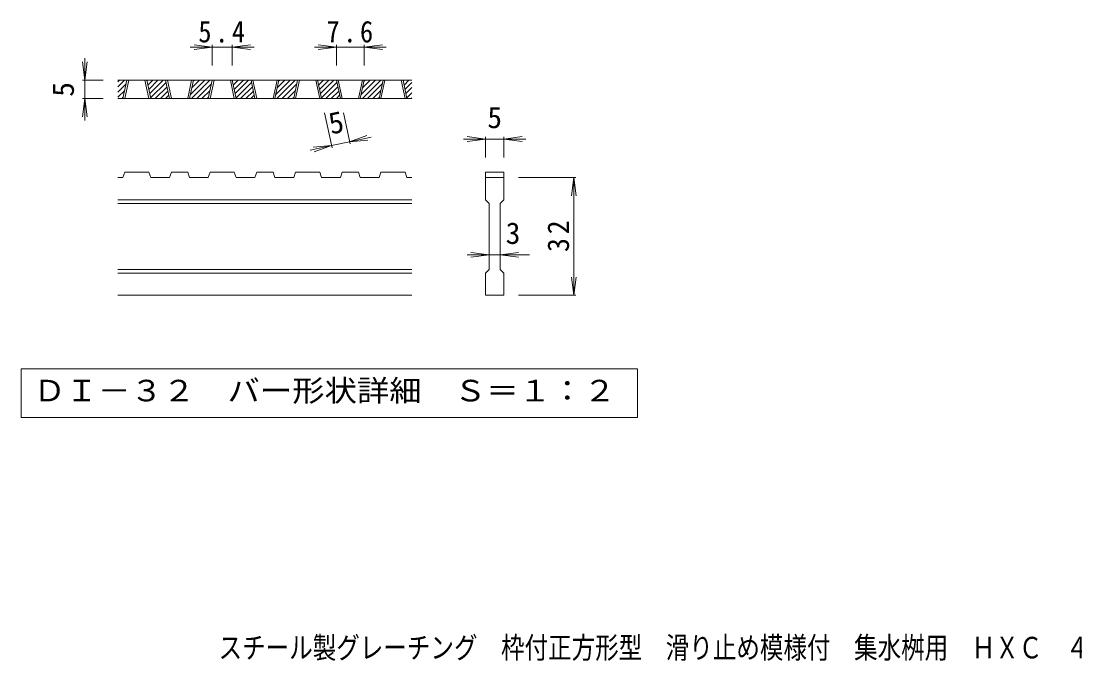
# Model space of a CAD drawing. Units: millimetres on the paper, enlarged 6 times, with parts at other scales. Extents: x -698 to 1022, y -820 to 777.
# Drawn here: x -698 to 162, y -820 to -297 of the extents above; entities that cross this region are included whole.
import ezdxf
from ezdxf.enums import TextEntityAlignment as Align

# ---------------------------------------------------------------- set-up
doc = ezdxf.new("R2010")
doc.units = ezdxf.units.MM
doc.header["$LTSCALE"] = 6
doc.layers.add('D-0_通り芯', color=3, linetype='Continuous', lineweight=9)
doc.layers.add('D-4_寸法', color=7, linetype='Continuous', lineweight=9)
doc.layers.add('F-5_F-5ﾚｲﾔ', color=2, linetype='Continuous')
doc.styles.add('ＭＳ ゴシック', font='')
doc.styles.get('ＭＳ ゴシック').set_extended_font_data('MS Gothic')

msp = doc.modelspace()

# ---------------------------------------------------------------- linework, layer by layer
at = {"layer": 'D-0_通り芯'}
for p, q in [((-618.885, -351.026), (-613.445, -345.586)), ((-618.885, -346.783), (-617.688, -345.586)), ((-378.885, -345.586), (-618.885, -345.586)), ((-618.885, -355.268), (-612.188, -348.571)), ((-614.759, -360.586), (-611.549, -345.586)), ((-613.259, -360.586), (-610.049, -345.586)), ((-596.759, -345.586), (-593.549, -360.586)), ((-595.259, -345.586), (-592.049, -360.586)), ((-595.156, -346.065), (-594.677, -345.586)), ((-594.408, -349.559), (-590.435, -345.586)), ((-593.661, -353.054), (-586.192, -345.586)), ((-592.913, -356.549), (-581.949, -345.586)), ((-592.165, -360.044), (-579.529, -347.408)), ((-588.464, -360.586), (-578.781, -350.903)), ((-576.709, -360.586), (-579.919, -345.586)), ((-575.209, -360.586), (-578.419, -345.586)), ((-558.709, -345.586), (-561.919, -360.586)), ((-557.209, -345.586), (-560.419, -360.586)), ((-559.714, -357.291), (-548.008, -345.586)), ((-558.766, -360.586), (-543.766, -345.586)), ((-558.559, -351.894), (-552.251, -345.586)), ((-557.404, -346.496), (-556.494, -345.586)), ((-554.523, -360.586), (-542.508, -348.571)), ((-545.08, -360.586), (-541.87, -345.586)), ((-543.58, -360.586), (-540.37, -345.586)), ((-527.08, -345.586), (-523.87, -360.586)), ((-525.58, -345.586), (-522.37, -360.586)), ((-525.477, -346.065), (-524.998, -345.586)), ((-524.729, -349.559), (-520.756, -345.586)), ((-523.981, -353.054), (-516.513, -345.586)), ((-523.233, -356.549), (-512.27, -345.586)), ((-522.486, -360.044), (-509.85, -347.408)), ((-518.785, -360.586), (-509.102, -350.903)), ((-507.03, -360.586), (-510.24, -345.586)), ((-505.53, -360.586), (-508.74, -345.586)), ((-489.03, -345.586), (-492.24, -360.586)), ((-487.53, -345.586), (-490.74, -360.586)), ((-490.035, -357.291), (-478.329, -345.586)), ((-489.087, -360.586), (-474.086, -345.586)), ((-488.88, -351.894), (-482.572, -345.586)), ((-487.725, -346.496), (-486.814, -345.586)), ((-484.844, -360.586), (-472.829, -348.571)), ((-475.4, -360.586), (-472.19, -345.586)), ((-473.9, -360.586), (-470.69, -345.586)), ((-457.4, -345.586), (-454.19, -360.586)), ((-455.9, -345.586), (-452.69, -360.586)), ((-455.798, -346.065), (-455.319, -345.586)), ((-455.05, -349.559), (-451.076, -345.586)), ((-454.302, -353.054), (-446.834, -345.586)), ((-453.554, -356.549), (-442.591, -345.586)), ((-452.806, -360.044), (-440.171, -347.408)), ((-449.106, -360.586), (-439.423, -350.903)), ((-437.351, -360.586), (-440.561, -345.586)), ((-435.851, -360.586), (-439.061, -345.586)), ((-419.351, -345.586), (-422.561, -360.586)), ((-417.851, -345.586), (-421.061, -360.586)), ((-420.356, -357.291), (-408.65, -345.586)), ((-419.407, -360.586), (-404.407, -345.586)), ((-419.201, -351.894), (-412.893, -345.586)), ((-418.045, -346.496), (-417.135, -345.586)), ((-415.165, -360.586), (-403.15, -348.571)), ((-405.721, -360.586), (-402.511, -345.586)), ((-404.221, -360.586), (-401.011, -345.586)), ((-387.721, -345.586), (-384.511, -360.586)), ((-386.221, -345.586), (-383.011, -360.586)), ((-386.119, -346.065), (-385.64, -345.586)), ((-385.371, -349.559), (-381.397, -345.586)), ((-384.623, -353.054), (-378.885, -347.316)), ((-383.875, -356.549), (-378.885, -351.559)), ((-618.885, -359.511), (-613.343, -353.969)), ((-378.885, -360.586), (-618.885, -360.586)), ((-615.717, -360.586), (-614.498, -359.366)), ((-584.222, -360.586), (-578.033, -354.398)), ((-579.979, -360.586), (-577.286, -357.892)), ((-550.281, -360.586), (-543.663, -353.969)), ((-546.038, -360.586), (-544.819, -359.366)), ((-514.543, -360.586), (-508.354, -354.398)), ((-510.3, -360.586), (-507.606, -357.892)), ((-480.601, -360.586), (-473.984, -353.969)), ((-476.359, -360.586), (-475.139, -359.366)), ((-444.863, -360.586), (-438.675, -354.398)), ((-440.621, -360.586), (-437.927, -357.892)), ((-410.922, -360.586), (-404.305, -353.969)), ((-406.68, -360.586), (-405.46, -359.366)), ((-383.127, -360.044), (-378.885, -355.801)), ((-379.427, -360.586), (-378.885, -360.044)), ((-614.759, -425.085), (-613.259, -420.586)), ((-593.549, -420.586), (-613.259, -420.586)), ((-593.549, -420.586), (-592.049, -425.085)), ((-576.709, -425.085), (-575.209, -420.586)), ((-561.919, -420.586), (-575.209, -420.586)), ((-561.919, -420.586), (-560.419, -425.085)), ((-545.08, -425.085), (-543.58, -420.586)), ((-523.87, -420.586), (-543.58, -420.586)), ((-522.37, -425.085), (-523.87, -420.586)), ((-507.03, -425.085), (-505.53, -420.586)), ((-492.24, -420.586), (-505.53, -420.586)), ((-492.24, -420.586), (-490.74, -425.085)), ((-475.4, -425.085), (-473.9, -420.586)), ((-473.9, -420.586), (-454.19, -420.586)), ((-452.69, -425.085), (-454.19, -420.586)), ((-437.351, -425.085), (-435.851, -420.586)), ((-422.561, -420.586), (-435.851, -420.586)), ((-422.561, -420.586), (-421.061, -425.085)), ((-405.721, -425.085), (-404.221, -420.586)), ((-404.221, -420.586), (-384.511, -420.586)), ((-383.011, -425.085), (-384.511, -420.586)), ((-318.885, -420.586), (-303.885, -420.586)), ((-318.885, -420.586), (-318.885, -425.085)), ((-303.885, -420.586), (-303.885, -425.085)), ((-614.759, -425.085), (-618.885, -425.085)), ((-576.709, -425.085), (-592.049, -425.085)), ((-545.08, -425.085), (-560.419, -425.085)), ((-507.03, -425.085), (-522.37, -425.085)), ((-475.4, -425.085), (-490.74, -425.085)), ((-437.351, -425.085), (-452.69, -425.085)), ((-405.721, -425.085), (-421.061, -425.085)), ((-378.885, -425.085), (-383.011, -425.085)), ((-318.885, -425.085), (-303.885, -425.085)), ((-318.885, -443.085), (-318.885, -425.085)), ((-303.885, -425.085), (-303.885, -443.085)), ((-378.885, -443.085), (-618.885, -443.085)), ((-378.885, -446.085), (-618.885, -446.085)), ((-318.885, -443.085), (-315.885, -446.085)), ((-306.885, -446.085), (-303.885, -443.085)), ((-306.885, -446.085), (-306.885, -500.086)), ((-378.885, -500.086), (-618.885, -500.086)), ((-378.885, -503.086), (-618.885, -503.086)), ((-306.885, -500.086), (-303.885, -503.086)), ((-303.885, -503.086), (-303.885, -521.086)), ((-378.885, -521.086), (-618.885, -521.086)), ((-303.885, -521.086), (-318.885, -521.086))]:
    msp.add_line(p, q, dxfattribs=at)
msp.add_lwpolyline([(-318.885, -521.086), (-318.885, -503.086), (-315.885, -500.086), (-315.885, -446.085)], dxfattribs=at)
at = {"layer": 'D-0_通り芯', "color": 7}
msp.add_lwpolyline([(-697.877, -581.086), (-697.877, -620.956), (-194.893, -620.956), (-194.893, -581.086)], close=True, dxfattribs=at)
at = {"layer": 'D-4_寸法'}
for p, q in [((-541.87, -318.586), (-556.741, -316.628)), ((-541.87, -316.786), (-541.87, -333.586)), ((-525.58, -318.586), (-510.708, -316.628)), ((-525.58, -316.786), (-525.58, -333.586)), ((-440.561, -318.586), (-455.432, -316.628)), ((-440.561, -316.786), (-440.561, -333.586)), ((-417.851, -318.586), (-402.979, -316.628)), ((-417.851, -316.786), (-417.851, -333.586)), ((-541.87, -318.586), (-559.87, -318.586)), ((-541.87, -318.586), (-556.741, -320.544)), ((-525.58, -318.586), (-541.87, -318.586)), ((-525.58, -318.586), (-510.708, -320.544)), ((-525.58, -318.586), (-507.58, -318.586)), ((-440.561, -318.586), (-458.561, -318.586)), ((-440.561, -318.586), (-455.432, -320.544)), ((-417.851, -318.586), (-440.561, -318.586)), ((-417.851, -318.586), (-402.979, -320.544)), ((-417.851, -318.586), (-399.851, -318.586)), ((-645.885, -345.586), (-647.843, -330.714)), ((-645.885, -345.586), (-645.885, -327.586)), ((-645.885, -345.586), (-643.927, -330.714)), ((-647.685, -345.586), (-630.885, -345.586)), ((-645.885, -345.586), (-645.885, -360.586)), ((-645.885, -360.586), (-647.843, -375.458)), ((-647.685, -360.586), (-630.885, -360.586)), ((-645.885, -360.586), (-643.927, -375.458)), ((-645.885, -360.586), (-645.885, -378.586)), ((-444.109, -400.688), (-450.179, -372.32)), ((-429.441, -397.549), (-434.84, -372.32)), ((-429.817, -395.789), (-415.685, -390.762)), ((-429.817, -395.789), (-412.216, -392.022)), ((-429.817, -395.789), (-414.865, -394.591)), ((-318.885, -393.586), (-336.885, -393.586)), ((-318.885, -393.586), (-333.757, -391.628)), ((-318.885, -393.586), (-333.757, -395.544)), ((-318.885, -391.786), (-318.885, -408.586)), ((-303.885, -393.586), (-318.885, -393.586)), ((-303.885, -393.586), (-289.013, -391.628)), ((-303.885, -391.786), (-303.885, -408.586)), ((-303.885, -393.586), (-289.013, -395.544)), ((-303.885, -393.586), (-285.885, -393.586)), ((-444.485, -398.928), (-462.087, -402.694)), ((-444.485, -398.928), (-459.437, -400.125)), ((-444.485, -398.928), (-458.618, -403.954)), ((-429.817, -395.789), (-444.485, -398.928)), ((-245.085, -425.085), (-291.885, -425.085)), ((-246.885, -425.085), (-248.843, -439.957)), ((-246.885, -425.085), (-244.927, -439.957)), ((-246.885, -521.086), (-246.885, -425.085)), ((-315.885, -488.085), (-333.885, -488.085)), ((-315.885, -488.085), (-330.757, -486.128)), ((-315.885, -488.085), (-330.757, -490.043)), ((-306.885, -488.085), (-315.885, -488.085)), ((-306.885, -488.085), (-292.013, -486.128)), ((-306.885, -488.085), (-292.013, -490.043)), ((-306.885, -488.085), (-282.885, -488.085)), ((-246.885, -521.086), (-248.843, -506.214)), ((-246.885, -521.086), (-244.927, -506.214)), ((-245.085, -521.086), (-291.885, -521.086))]:
    msp.add_line(p, q, dxfattribs=at)

# ---------------------------------------------------------------- texts
at = {"layer": 'D-0_通り芯', "color": 2, "style": 'ＭＳ ゴシック', "width": 1.1}
msp.add_text('ＤＩ－３２\u3000バー形状詳細\u3000Ｓ＝１：２', height=17.6, dxfattribs=at).set_placement((-687.885, -613.021), align=Align.BOTTOM_LEFT)
at = {"layer": 'D-4_寸法', "color": 2, "style": 'ＭＳ ゴシック'}
for rotation, p in [(90, (-649.485, -359.086)), (12.079, (-443.772, -395.094))]:
    msp.add_text('5', height=17.6, rotation=rotation, dxfattribs=at).set_placement(p, align=Align.BOTTOM_LEFT)
for s, p in [('5', (-317.385, -389.986)), ('3', (-302.385, -484.485))]:
    msp.add_text(s, height=17.6, dxfattribs=at).set_placement(p, align=Align.BOTTOM_LEFT)
at = {"layer": 'D-4_寸法', "color": 2, "char_height": 17.6, "attachment_point": 7, "style": 'ＭＳ ゴシック'}
for s, insert in [('\\T1.27;\\W0.9;5.4', (-553.225, -314.986)), ('\\T1.27;\\W0.9;7.6', (-448.706, -314.986))]:
    msp.add_mtext(s, dxfattribs=dict(at, insert=insert))
at = {"layer": 'D-4_寸法', "color": 2, "insert": (-250.485, -485.836), "char_height": 17.6, "attachment_point": 7, "rotation": 90, "style": 'ＭＳ ゴシック'}
msp.add_mtext('\\T1.27;\\W0.95;32', dxfattribs=at)
at = {"layer": 'F-5_F-5ﾚｲﾔ', "style": 'ＭＳ ゴシック', "width": 0.8}
msp.add_text('スチール製グレーチング\u3000枠付正方形型\u3000滑り止め模様付\u3000集水桝用\u3000ＨＸＣ\u3000４４３２', height=17.6, dxfattribs=at).set_placement((-536.7, -822.782), align=Align.BOTTOM_LEFT)

doc.saveas('drawing.dxf')
